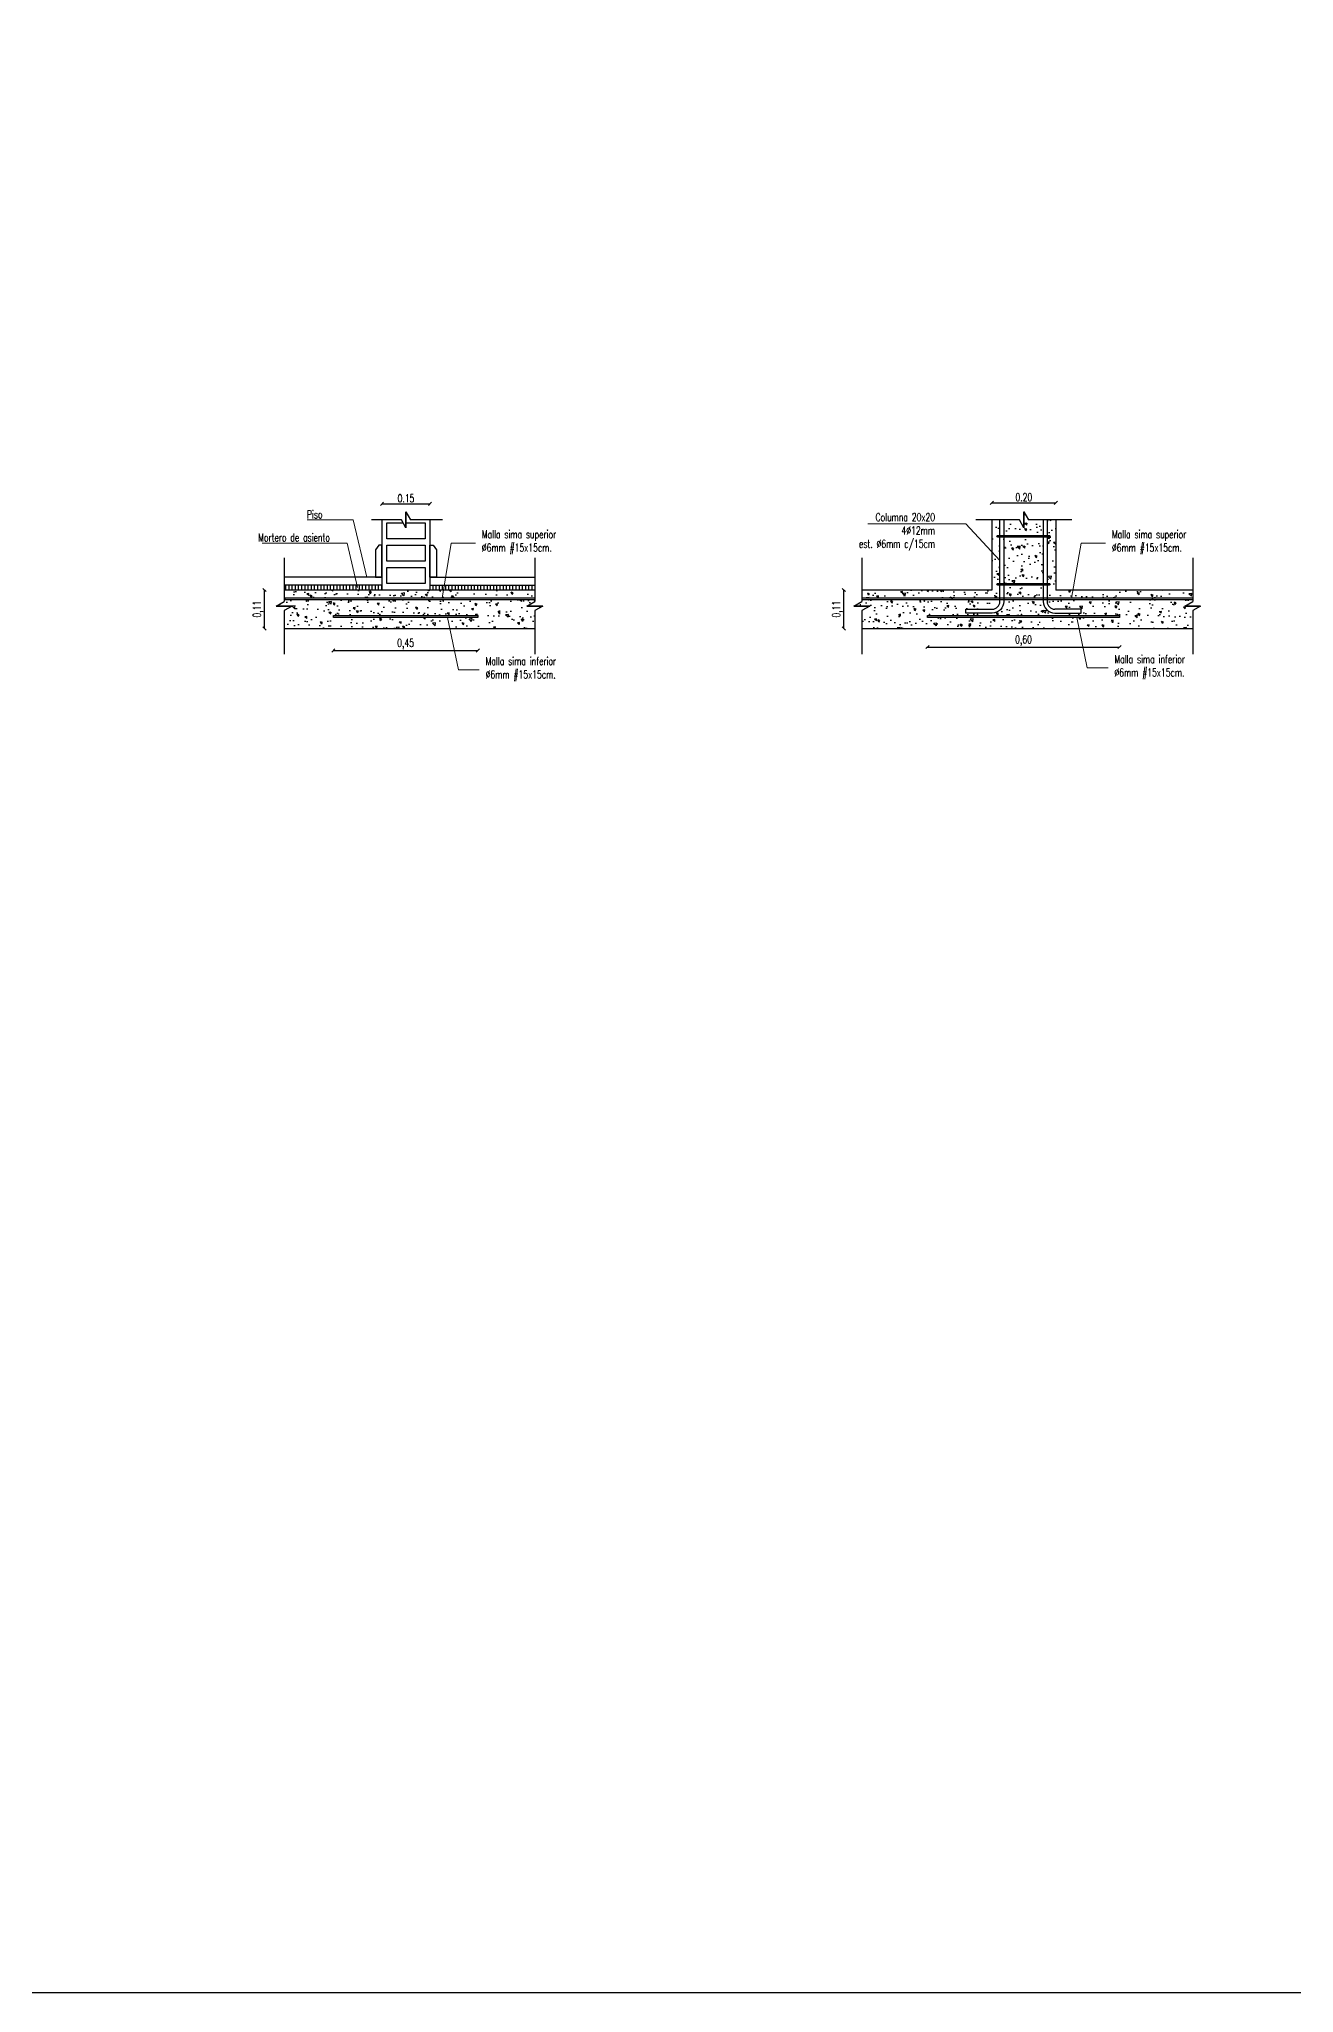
# Model space of a CAD drawing. Header units: millimetres. Extents: x 141 to 456, y -20 to 129.
# Drawn here: x 252.92 to 256.84, y 98.27 to 104.37 of the extents above; entities that cross this region are included whole.
import ezdxf
from ezdxf import colors
from ezdxf.entities.mleader import LeaderData, LeaderLine
from ezdxf.math import Vec2, Vec3

# ---------------------------------------------------------------- set-up
doc = ezdxf.new("R2010")
doc.units = ezdxf.units.MM
doc.header["$LTSCALE"] = 0.1
doc.header["$MEASUREMENT"] = 0
doc.header["$PDMODE"] = 3
doc.header["$PDSIZE"] = 0.1
doc.layers.get('DEFPOINTS').update_dxf_attribs({"color": 1})
doc.layers.add('00-COTAS', color=1, linetype='Continuous', lineweight=9)
doc.layers.add('referencias', color=1, linetype='Continuous', lineweight=5)
for name, color, linetype in [('00-muros-a', 2, 'Continuous'), ('armadura', 10, 'Continuous'), ('CORTE-3', 3, 'Continuous'), ('corte2', 2, 'Continuous'), ('corte5', 5, 'Continuous'), ('EJES', 6, 'Continuous'), ('LADRILLOS', 3, 'Continuous'), ('TRAMAS', 8, 'Continuous')]:
    doc.layers.add(name, color=color, linetype=linetype)
doc.styles.add('COTAS', font='ROMANS.shx', dxfattribs={"width": 0.7})
doc.dimstyles.new('COTA-20', dxfattribs={"dimscale": 1.75, "dimtxt": 0.015, "dimasz": 0.004, "dimexe": 0.08, "dimexo": 0.1, "dimgap": 0.005, "dimtad": 1, "dimzin": 0, "dimdsep": 46, "dimtxsty": 'COTAS', "dimblk": 'DOT', "dimcen": 0.1, "dimse1": 1, "dimse2": 1, "dimclrd": 256, "dimclre": 256, "dimclrt": 256, "dimadec": 0, "dimazin": 0, "dimtfac": 1, "dimtix": 1, "dimtmove": 2, "dimatfit": 3, "dimldrblk": 'DOT', "dimfxl": 0, "dimtolj": 1, "dimtzin": 0, "dimarcsym": 0})
pattern_1 = [(140, (23.751095, -35.324936), (0.006275213, 0.071726018), [0.0075, -0.0825]), (85, (23.751095, -35.32494), (-0.075219213, -0.013875133), [0.006, -0.066]), (190.451444, (23.75162, -35.31896), (-0.068943999, 0.057850885), [0.00637402, -0.070114211]), (136.1842, (23.731095, -35.32494), (0.016551928, 0.106724133), [0.01125, -0.12375]), (186.635635, (23.73247, -35.31604), (-0.09741186, 0.093466195), [0.009561034, -0.105171376]), (81.184164, (23.7311, -35.32494), (-0.09741186, 0.093466195), [0.009, -0.099]), (111, (23.736095, -35.314936), (0.040261889, 0.059690705), [0.0075, -0.0825]), (56, (23.736095, -35.31494), (-0.072515005, 0.024331533), [0.006, -0.066]), (161.451445, (23.73945, -35.30996), (-0.032253115, 0.084022238), [0.006374019, -0.070114211]), (127.5, (23.751095, -35.324936), (-0.0332893854, 0.0012159855), [0, -0.0652, 0, -0.067, 0, -0.06625]), (97.5, (23.751095, -35.324936), (-0.039441171, 0.0263069537), [0, -0.0382, 0, -0.0637, 0, -0.02525]), (57.5, (23.751095, -35.347236), (0.0022554872, 0.0533822436), [0, -0.025, 0, -0.078, 0, -0.1035]), (47.5, (23.751095, -35.357236), (-0.010010498, 0.058318617), [0, -0.0325, 0, -0.0518, 0, -0.0735])]
pattern_2 = [(140, (23.079936, -35.324936), (0.006275213, 0.071726018), [0.0075, -0.0825]), (85, (23.079936, -35.32494), (-0.075219213, -0.013875133), [0.006, -0.066]), (190.451444, (23.08046, -35.31896), (-0.068943999, 0.057850885), [0.00637402, -0.070114211]), (136.1842, (23.05994, -35.32494), (0.016551928, 0.106724133), [0.01125, -0.12375]), (186.635635, (23.06132, -35.31604), (-0.09741186, 0.093466195), [0.009561034, -0.105171376]), (81.184164, (23.05994, -35.32494), (-0.09741186, 0.093466195), [0.009, -0.099]), (111, (23.064936, -35.314936), (0.040261889, 0.059690705), [0.0075, -0.0825]), (56, (23.064936, -35.31494), (-0.072515005, 0.024331533), [0.006, -0.066]), (161.451445, (23.06829, -35.30996), (-0.032253115, 0.084022238), [0.006374019, -0.070114211]), (127.5, (23.079936, -35.324936), (-0.0332893854, 0.0012159855), [0, -0.0652, 0, -0.067, 0, -0.06625]), (97.5, (23.079936, -35.324936), (-0.039441171, 0.0263069537), [0, -0.0382, 0, -0.0637, 0, -0.02525]), (57.5, (23.079936, -35.347236), (0.0022554872, 0.0533822436), [0, -0.025, 0, -0.078, 0, -0.1035]), (47.5, (23.079936, -35.357236), (-0.010010498, 0.058318617), [0, -0.0325, 0, -0.0518, 0, -0.0735])]

# ---------------------------------------------------------------- blocks, each defined once
blk = doc.blocks.new('_Oblique')
at = {"color": 0, "linetype": 'ByBlock', "lineweight": -2}
blk.add_line((-0.5, -0.5), (0.5, 0.5), dxfattribs=at)
blk = doc.blocks.new('*D204')
at = {"layer": '00-COTAS', "lineweight": -2, "transparency": 16777216}
blk.add_line((253.8384, 102.4641), (254.2902, 102.4641), dxfattribs=at)
at = {"layer": 'DEFPOINTS', "color": 0, "transparency": 16777216}
for p in [(253.8384, 102.5829), (254.2902, 102.5829), (254.2902, 102.4641)]:
    blk.add_point(p, dxfattribs=at)
at = {"layer": '00-COTAS', "lineweight": -2, "transparency": 16777216, "xscale": 0.01, "yscale": 0.01, "zscale": 0.01, "rotation": 180}
blk.add_blockref('_Oblique', (253.8384, 102.4641), dxfattribs=at)
at = {"layer": '00-COTAS', "lineweight": -2, "transparency": 16777216, "xscale": 0.01, "yscale": 0.01, "zscale": 0.01}
blk.add_blockref('_Oblique', (254.2902, 102.4641), dxfattribs=at)
at = {"layer": '00-COTAS', "transparency": 16777216, "insert": (254.0643, 102.484), "char_height": 0.025, "attachment_point": 5, "style": 'COTAS'}
blk.add_mtext('\\A1;0,45', dxfattribs=at)
blk = doc.blocks.new('_Dot')
at = {"color": 0, "linetype": 'ByBlock', "lineweight": -2}
blk.add_line((-0.5, 0), (-1, 0), dxfattribs=at)
at = {"color": 0, "linetype": 'ByBlock', "const_width": 0.5}
blk.add_lwpolyline([(-0.25, 0, 1), (0.25, 0, 1)], format="xyb", close=True, dxfattribs=at)
blk = doc.blocks.new('*D244')
at = {"layer": '00-COTAS', "lineweight": -2, "transparency": 16777216}
blk.add_line((255.6958, 102.4747), (256.2958, 102.4747), dxfattribs=at)
at = {"layer": 'DEFPOINTS', "color": 0, "transparency": 16777216}
for p in [(255.6958, 102.5829), (256.2958, 102.5829), (256.2958, 102.4747)]:
    blk.add_point(p, dxfattribs=at)
at = {"layer": '00-COTAS', "lineweight": -2, "transparency": 16777216, "xscale": 0.01, "yscale": 0.01, "zscale": 0.01, "rotation": 180}
blk.add_blockref('_Oblique', (255.6958, 102.4747), dxfattribs=at)
at = {"layer": '00-COTAS', "lineweight": -2, "transparency": 16777216, "xscale": 0.01, "yscale": 0.01, "zscale": 0.01}
blk.add_blockref('_Oblique', (256.2958, 102.4747), dxfattribs=at)
at = {"layer": '00-COTAS', "transparency": 16777216, "insert": (255.9958, 102.4946), "char_height": 0.025, "attachment_point": 5, "style": 'COTAS'}
blk.add_mtext('\\A1;0,60', dxfattribs=at)
blk = doc.blocks.new('*D245')
at = {"layer": '00-COTAS', "lineweight": -2, "transparency": 16777216}
blk.add_line((253.6234, 102.5329), (253.6234, 102.6529), dxfattribs=at)
at = {"layer": 'DEFPOINTS', "color": 0, "transparency": 16777216}
for p in [(253.6234, 102.6529), (253.6904, 102.6529), (253.6904, 102.5329)]:
    blk.add_point(p, dxfattribs=at)
at = {"layer": '00-COTAS', "lineweight": -2, "transparency": 16777216, "xscale": 0.01, "yscale": 0.01, "zscale": 0.01}
for p, rotation in [((253.6234, 102.6529), 90), ((253.6234, 102.5329), 270)]:
    blk.add_blockref('_Oblique', p, dxfattribs=dict(at, rotation=rotation))
at = {"layer": '00-COTAS', "transparency": 16777216, "insert": (253.6035, 102.5929), "char_height": 0.025, "attachment_point": 5, "rotation": 90, "style": 'COTAS'}
blk.add_mtext('\\A1;0,11', dxfattribs=at)
blk = doc.blocks.new('*D246')
at = {"layer": '00-COTAS', "lineweight": -2, "transparency": 16777216}
blk.add_line((255.4341, 102.5329), (255.4341, 102.6529), dxfattribs=at)
at = {"layer": 'DEFPOINTS', "color": 0, "transparency": 16777216}
for p in [(255.4341, 102.6529), (255.5011, 102.6529), (255.5011, 102.5329)]:
    blk.add_point(p, dxfattribs=at)
at = {"layer": '00-COTAS', "lineweight": -2, "transparency": 16777216, "xscale": 0.01, "yscale": 0.01, "zscale": 0.01}
for p, rotation in [((255.4341, 102.6529), 90), ((255.4341, 102.5329), 270)]:
    blk.add_blockref('_Oblique', p, dxfattribs=dict(at, rotation=rotation))
at = {"layer": '00-COTAS', "transparency": 16777216, "insert": (255.4142, 102.5929), "char_height": 0.025, "attachment_point": 5, "rotation": 90, "style": 'COTAS'}
blk.add_mtext('\\A1;0,11', dxfattribs=at)
blk = doc.blocks.new('*D248')
at = {"layer": '00-COTAS', "lineweight": -2, "transparency": 16777216}
blk.add_line((253.9905, 102.9219), (254.1405, 102.9219), dxfattribs=at)
at = {"layer": 'DEFPOINTS', "color": 0, "transparency": 16777216}
for p in [(254.1405, 102.9219), (253.9905, 102.8726), (254.1405, 102.8726)]:
    blk.add_point(p, dxfattribs=at)
at = {"layer": '00-COTAS', "lineweight": -2, "transparency": 16777216, "xscale": 0.01, "yscale": 0.01, "zscale": 0.01, "rotation": 180}
blk.add_blockref('_Oblique', (253.9905, 102.9219), dxfattribs=at)
at = {"layer": '00-COTAS', "lineweight": -2, "transparency": 16777216, "xscale": 0.01, "yscale": 0.01, "zscale": 0.01}
blk.add_blockref('_Oblique', (254.1405, 102.9219), dxfattribs=at)
at = {"layer": '00-COTAS', "transparency": 16777216, "insert": (254.0655, 102.9394), "char_height": 0.025, "attachment_point": 5, "style": 'COTAS'}
blk.add_mtext('\\A1;0.15', dxfattribs=at)
blk = doc.blocks.new('*D249')
at = {"layer": '00-COTAS', "lineweight": -2, "transparency": 16777216}
blk.add_line((255.8969, 102.9253), (256.0969, 102.9253), dxfattribs=at)
at = {"layer": 'DEFPOINTS', "color": 0, "transparency": 16777216}
for p in [(256.0969, 102.9253), (255.8969, 102.8726), (256.0969, 102.8726)]:
    blk.add_point(p, dxfattribs=at)
at = {"layer": '00-COTAS', "lineweight": -2, "transparency": 16777216, "xscale": 0.01, "yscale": 0.01, "zscale": 0.01, "rotation": 180}
blk.add_blockref('_Oblique', (255.8969, 102.9253), dxfattribs=at)
at = {"layer": '00-COTAS', "lineweight": -2, "transparency": 16777216, "xscale": 0.01, "yscale": 0.01, "zscale": 0.01}
blk.add_blockref('_Oblique', (256.0969, 102.9253), dxfattribs=at)
at = {"layer": '00-COTAS', "transparency": 16777216, "insert": (255.9969, 102.9428), "char_height": 0.025, "attachment_point": 5, "style": 'COTAS'}
blk.add_mtext('\\A1;0.20', dxfattribs=at)
blk = doc.blocks.new('_None')

msp = doc.modelspace()

# ---------------------------------------------------------------- hatches: boundary and pattern name
at = {"layer": 'armadura'}
for points in [[(253.7512, 102.6186, 1), (253.7572, 102.6186, 1)], [(253.8906, 102.6187, 1), (253.8966, 102.6187, 1)], [(254.0289, 102.6188, 1), (254.0349, 102.6188, 1)], [(254.1789, 102.6188, 1), (254.1849, 102.6188, 1)], [(254.3289, 102.6188, 1), (254.3349, 102.6188, 1)], [(255.6827, 102.6186, 1), (255.6887, 102.6186, 1)], [(255.8221, 102.6187, 1), (255.8281, 102.6187, 1)], [(255.9603, 102.6188, 1), (255.9663, 102.6188, 1)], [(256.1103, 102.6188, 1), (256.1163, 102.6188, 1)], [(256.2603, 102.6188, 1), (256.2663, 102.6188, 1)], [(253.8429, 102.5761, 1), (253.8489, 102.5761, 1)], [(253.9805, 102.5761, 1), (253.9865, 102.5761, 1)], [(254.1307, 102.5761, 1), (254.1367, 102.5761, 1)], [(254.2807, 102.5761, 1), (254.2867, 102.5761, 1)], [(255.6989, 102.5761, 1), (255.7049, 102.5761, 1)], [(255.8489, 102.5761, 1), (255.8549, 102.5761, 1)], [(255.9865, 102.5761, 1), (255.9925, 102.5761, 1)], [(256.1367, 102.5761, 1), (256.1427, 102.5761, 1)], [(256.2867, 102.5761, 1), (256.2927, 102.5761, 1)]]:
    msp.add_hatch(color=256, dxfattribs=at).paths.add_polyline_path(points)
at = {"layer": 'corte2'}
h = msp.add_hatch(dxfattribs=at)
h.set_pattern_fill('_USER', color=256, scale=0.01, angle=90, style=0, pattern_type=0)
h.set_pattern_definition([(90, (23.079936, -35.324936), (-0.01, 6e-19), [])])
h.paths.add_polyline_path([(253.9416, 102.6679), (253.6843, 102.6679), (253.6843, 102.6529), (253.9461, 102.6529)])
h.paths.add_polyline_path([(253.9905, 102.6679), (253.9416, 102.6679), (253.9461, 102.6529), (253.9905, 102.6529)])
h.paths.add_polyline_path([(254.468, 102.6679), (254.1405, 102.6679), (254.1405, 102.6529), (254.468, 102.6529)])
at = {"layer": 'TRAMAS'}
h = msp.add_hatch(dxfattribs=at)
h.set_pattern_fill('AR-CONC', color=256, scale=0.01, angle=90, style=0)
h.set_pattern_definition(pattern_1)
h.paths.add_polyline_path([(256.0576, 102.8726), (256.011, 102.8726), (255.9969, 102.8976), (255.9969, 102.8476), (255.9828, 102.8726), (255.9339, 102.8726), (255.9339, 102.8237), (256.0576, 102.8237)])
h.paths.add_polyline_path([(256.0576, 102.8177), (255.9339, 102.8177), (255.9339, 102.6737), (256.0576, 102.6737)])
h.paths.add_polyline_path([(256.0576, 102.6677), (255.9339, 102.6677), (255.9339, 102.6529), (256.0576, 102.6529)])
h.paths.add_polyline_path([(256.0969, 102.8726), (256.0696, 102.8726), (256.0696, 102.8237), (256.0761, 102.8237, -1), (256.0761, 102.8177), (256.0696, 102.8177), (256.0696, 102.6737), (256.0761, 102.6737, -1), (256.0761, 102.6677), (256.0696, 102.6677), (256.0696, 102.6529), (256.0969, 102.6529)])
h.paths.add_polyline_path([(255.9219, 102.8177), (255.9153, 102.8177, -1), (255.9153, 102.8237), (255.9219, 102.8237), (255.9219, 102.8726), (255.8969, 102.8726), (255.8969, 102.6529), (255.9219, 102.6529), (255.9219, 102.6677), (255.9153, 102.6677, -1), (255.9153, 102.6737), (255.9219, 102.6737)])
h = msp.add_hatch(dxfattribs=at)
h.set_pattern_fill('AR-CONC', color=256, scale=0.01, angle=90, style=0)
h.set_pattern_definition(pattern_2)
h.paths.add_polyline_path([(254.468, 102.5888), (254.493, 102.6029), (254.443, 102.6029), (254.468, 102.6169), (254.468, 102.6219), (253.6843, 102.6219), (253.6843, 102.6169), (253.6593, 102.6029), (253.7093, 102.6029), (253.6843, 102.5888), (253.6843, 102.5329), (254.468, 102.5329)])
h.paths.add_polyline_path([(253.8384, 102.5729), (254.2902, 102.5729), (254.2902, 102.5669), (253.8384, 102.5669)], flags=16)
h = msp.add_hatch(dxfattribs=at)
h.set_pattern_fill('AR-CONC', color=256, scale=0.01, angle=90, style=0)
h.set_pattern_definition(pattern_2)
h.paths.add_polyline_path([(254.468, 102.6529), (253.6843, 102.6529), (253.6843, 102.6279), (254.468, 102.6279)])
h = msp.add_hatch(dxfattribs=at)
h.set_pattern_fill('AR-CONC', color=256, scale=0.01, angle=90, style=0)
h.set_pattern_definition(pattern_1)
h.paths.add_polyline_path([(256.0576, 102.6168), (256.0576, 102.6219), (255.9339, 102.6219), (255.9339, 102.6168, -0.414214), (255.8979, 102.5808), (255.8155, 102.5808), (255.8155, 102.5928), (255.8979, 102.5928, 0.414214), (255.9219, 102.6168), (255.9219, 102.6219), (255.4908, 102.6219), (255.4908, 102.6169), (255.4658, 102.6029), (255.5158, 102.6029), (255.4908, 102.5888), (255.4908, 102.5329), (256.5245, 102.5329), (256.5245, 102.5888), (256.5495, 102.6029), (256.4995, 102.6029), (256.5245, 102.6169), (256.5245, 102.6219), (256.0696, 102.6219), (256.0696, 102.6168, 0.414214), (256.0936, 102.5928), (256.176, 102.5928), (256.176, 102.5808), (256.0936, 102.5808, -0.414214)])
h.paths.add_polyline_path([(256.2958, 102.5729), (256.2958, 102.5669), (255.6958, 102.5669), (255.6958, 102.5729)], flags=16)
h = msp.add_hatch(dxfattribs=at)
h.set_pattern_fill('AR-CONC', color=256, scale=0.01, angle=90, style=0)
h.set_pattern_definition(pattern_1)
h.paths.add_polyline_path([(255.9219, 102.6529), (255.4908, 102.6529), (255.4908, 102.6279), (255.9219, 102.6279)])
h = msp.add_hatch(dxfattribs=at)
h.set_pattern_fill('AR-CONC', color=256, scale=0.01, angle=90, style=0)
h.set_pattern_definition(pattern_1)
h.paths.add_polyline_path([(256.0576, 102.6529), (255.9339, 102.6529), (255.9339, 102.6279), (256.0576, 102.6279)])
h = msp.add_hatch(dxfattribs=at)
h.set_pattern_fill('AR-CONC', color=256, scale=0.01, angle=90, style=0)
h.set_pattern_definition(pattern_1)
h.paths.add_polyline_path([(256.5245, 102.6529), (256.0696, 102.6529), (256.0696, 102.6279), (256.5245, 102.6279)])

# ---------------------------------------------------------------- linework, layer by layer
for p, q in [((254.0514, 102.8726), (253.9573, 102.8726)), ((254.0655, 102.8476), (254.0514, 102.8726)), ((254.0655, 102.8976), (254.0655, 102.8476)), ((254.0655, 102.8476), (254.0655, 102.8976)), ((254.0655, 102.8976), (254.0795, 102.8726)), ((254.1793, 102.8726), (254.0795, 102.8726)), ((255.9828, 102.8726), (255.8469, 102.8726)), ((255.9969, 102.8476), (255.9828, 102.8726)), ((255.9969, 102.8976), (255.9969, 102.8476)), ((255.9969, 102.8476), (255.9969, 102.8976)), ((255.9969, 102.8976), (256.011, 102.8726)), ((256.1469, 102.8726), (256.011, 102.8726)), ((253.6843, 102.7529), (253.6843, 102.6169)), ((254.468, 102.7529), (254.468, 102.6169)), ((255.4908, 102.7529), (255.4908, 102.6169)), ((256.5245, 102.7529), (256.5245, 102.6169)), ((253.6593, 102.6029), (253.6843, 102.6169)), ((254.443, 102.6029), (254.468, 102.6169)), ((255.4658, 102.6029), (255.4908, 102.6169)), ((256.4995, 102.6029), (256.5245, 102.6169)), ((253.6593, 102.6029), (253.7093, 102.6029)), ((253.7093, 102.6029), (253.6593, 102.6029)), ((253.7093, 102.6029), (253.6843, 102.5888)), ((253.6843, 102.5888), (253.6843, 102.4529)), ((254.443, 102.6029), (254.493, 102.6029)), ((254.493, 102.6029), (254.443, 102.6029)), ((254.493, 102.6029), (254.468, 102.5888)), ((254.468, 102.5888), (254.468, 102.4529)), ((255.4658, 102.6029), (255.5158, 102.6029)), ((255.5158, 102.6029), (255.4658, 102.6029)), ((255.5158, 102.6029), (255.4908, 102.5888)), ((255.4908, 102.5888), (255.4908, 102.4529)), ((256.4995, 102.6029), (256.5495, 102.6029)), ((256.5495, 102.6029), (256.4995, 102.6029)), ((256.5495, 102.6029), (256.5245, 102.5888)), ((256.5245, 102.5888), (256.5245, 102.4529))]:
    msp.add_line(p, q)
at = {"layer": '00-muros-a'}
for p, q in [((253.9905, 102.8726), (253.9905, 102.6529)), ((254.1405, 102.8726), (254.1405, 102.6529)), ((255.8969, 102.8726), (255.8969, 102.6529)), ((256.0969, 102.8726), (256.0969, 102.6529)), ((254.468, 102.6529), (253.6843, 102.6529)), ((255.8969, 102.6529), (255.4908, 102.6529)), ((256.5245, 102.6529), (256.0969, 102.6529)), ((253.6843, 102.5329), (254.468, 102.5329)), ((255.4908, 102.5329), (256.5245, 102.5329))]:
    msp.add_line(p, q, dxfattribs=at)
at = {"layer": 'armadura'}
for p, q in [((254.468, 102.6279), (253.6843, 102.6279)), ((254.468, 102.6219), (253.6843, 102.6219)), ((256.5245, 102.6279), (255.4908, 102.6279)), ((256.5245, 102.6219), (255.4908, 102.6219))]:
    msp.add_line(p, q, dxfattribs=at)
for points in [[(255.9339, 102.8726), (255.9339, 102.6168, -0.414214), (255.8979, 102.5808), (255.8155, 102.5808), (255.8155, 102.5928), (255.8979, 102.5928, 0.414214), (255.9219, 102.6168), (255.9219, 102.8726)], [(256.0576, 102.8726), (256.0576, 102.6168, 0.414214), (256.0936, 102.5808), (256.176, 102.5808), (256.176, 102.5928), (256.0936, 102.5928)], [(256.0696, 102.8726), (256.0696, 102.6168, 0.414214), (256.0936, 102.5928)]]:
    msp.add_lwpolyline(points, format="xyb", dxfattribs=at)
for points in [[(255.9153, 102.8237), (256.0761, 102.8237, -1), (256.0761, 102.8177), (255.9153, 102.8177, -1)], [(255.9153, 102.6737), (256.0761, 102.6737, -1), (256.0761, 102.6677), (255.9153, 102.6677, -1)]]:
    msp.add_lwpolyline(points, format="xyb", close=True, dxfattribs=at)
for points in [[(254.2902, 102.5669), (253.8384, 102.5669), (253.8384, 102.5729), (254.2902, 102.5729)], [(256.2958, 102.5669), (255.6958, 102.5669), (255.6958, 102.5729), (256.2958, 102.5729)]]:
    msp.add_lwpolyline(points, close=True, dxfattribs=at)
at = {"layer": 'CORTE-3'}
for p, q in [((253.9905, 102.6679), (253.6843, 102.6679)), ((254.1405, 102.6679), (254.468, 102.6679))]:
    msp.add_line(p, q, dxfattribs=at)
at = {"layer": 'corte5'}
for p, q in [((253.9905, 102.6929), (253.6843, 102.6929)), ((254.1405, 102.6929), (254.468, 102.6929))]:
    msp.add_line(p, q, dxfattribs=at)
for points in [[(253.9705, 102.6929), (253.9905, 102.6929), (253.9905, 102.7929), (253.9807, 102.7929), (253.9705, 102.7779)], [(254.1605, 102.6929), (254.1405, 102.6929), (254.1405, 102.7929), (254.1503, 102.7929), (254.1605, 102.7779)]]:
    msp.add_lwpolyline(points, close=True, dxfattribs=at)
at = {"layer": 'EJES'}
msp.add_lwpolyline([(236.3062, 128.7266), (270.4396, 128.7266), (270.4396, 98.2703), (236.3062, 98.2703)], close=True, dxfattribs=at)
at = {"layer": 'LADRILLOS'}
msp.add_lwpolyline([(254.0655, 102.8629), (254.1255, 102.8629), (254.1255, 102.8129), (254.0055, 102.8129), (254.0055, 102.8629), (254.0569, 102.8629)], dxfattribs=at)
for points in [[(254.0055, 102.7929), (254.1255, 102.7929), (254.1255, 102.7429), (254.0055, 102.7429)], [(254.0055, 102.7229), (254.1255, 102.7229), (254.1255, 102.6729), (254.0055, 102.6729)]]:
    msp.add_lwpolyline(points, close=True, dxfattribs=at)

# ---------------------------------------------------------------- dimensions: what is measured, and where the dimension line sits
at = {"layer": '00-COTAS'}
for base, p1, p2, picture, middle in [((254.1405, 102.9219), (253.9905, 102.8726), (254.1405, 102.8726), '*D248', (254.0655, 102.9394)), ((256.0969, 102.9253), (255.8969, 102.8726), (256.0969, 102.8726), '*D249', (255.9969, 102.9428))]:
    dim = msp.add_linear_dim(base=base, p1=p1, p2=p2, dimstyle='COTA-20', override={"dimscale": 1, "dimtxt": 0.025, "dimasz": 0.01, "dimblk1": 'Oblique', "dimblk2": 'Oblique', "dimsah": 1}, dxfattribs=at)
    dim.commit()
    dim.dimension.update_dxf_attribs({"geometry": picture, "text_midpoint": middle})
for base, p1, p2, picture, middle in [((253.6234, 102.6529), (253.6904, 102.5329), (253.6904, 102.6529), '*D245', (253.6035, 102.5929)), ((255.4341, 102.6529), (255.5011, 102.5329), (255.5011, 102.6529), '*D246', (255.4142, 102.5929))]:
    dim = msp.add_linear_dim(base=base, p1=p1, p2=p2, angle=90, text='0,11', dimstyle='COTA-20', override={"dimscale": 1, "dimtxt": 0.025, "dimasz": 0.01, "dimblk1": 'Oblique', "dimblk2": 'Oblique', "dimsah": 1}, dxfattribs=at)
    dim.commit()
    dim.dimension.update_dxf_attribs({"geometry": picture, "text_midpoint": middle})
for base, p1, p2, text, picture, middle in [((254.2902, 102.4641), (253.8384, 102.5829), (254.2902, 102.5829), '0,45', '*D204', (254.0643, 102.484)), ((256.2958, 102.4747), (255.6958, 102.5829), (256.2958, 102.5829), '0,60', '*D244', (255.9958, 102.4946))]:
    dim = msp.add_linear_dim(base=base, p1=p1, p2=p2, text=text, dimstyle='COTA-20', override={"dimscale": 1, "dimtxt": 0.025, "dimasz": 0.01, "dimblk1": 'Oblique', "dimblk2": 'Oblique', "dimsah": 1}, dxfattribs=at)
    dim.commit()
    dim.dimension.update_dxf_attribs({"geometry": picture, "text_midpoint": middle})

# ---------------------------------------------------------------- leaders
at = {"layer": 'referencias'}
ml = msp.add_multileader_mtext('Standard', dxfattribs=at)
ml.set_content('{\\C256;Piso}', color=2, style='COTAS')
ml.set_leader_properties(color=256, linetype='ByLayer', lineweight=-1)
ml.set_arrow_properties(name='NONE')
ml.build(insert=Vec2(0, 0))
ml.multileader.update_dxf_attribs({"text_left_attachment_type": 2, "text_right_attachment_type": 6, "dogleg_length": 0.01, "arrow_head_size": 0.01})
ctx = ml.context
ctx.base_point, ctx.char_height, ctx.arrow_head_size, ctx.landing_gap_size, ctx.plane_origin = Vec3(253.7363, 102.8892), 0.025, 0.01, 0.02, Vec3(253.4861, 102.682)
ctx.left_attachment, ctx.right_attachment, ctx.text_align_type = 2, 6, 2
notes = []
notes.append((ctx, [(0, (1, 1, 0), (253.9003, 102.8717), (-1, 0), 0.0757, [(0, [(253.9431, 102.6929)], 0, [])])]))
ctx.mtext.insert, ctx.mtext.alignment, ctx.mtext.flow_direction = Vec3(253.8046, 102.9017), 3, 5
ml = msp.add_multileader_mtext('Standard', dxfattribs=at)
ml.set_content('{\\C256;Columna 20x20\\P4%%C12mm\\Pest. %%C6mm c/15cm}', color=2, style='COTAS')
ml.set_leader_properties(color=256, linetype='ByLayer', lineweight=-1)
ml.set_arrow_properties(name='NONE')
ml.build(insert=Vec2(0, 0))
ml.multileader.update_dxf_attribs({"text_left_attachment_type": 2, "text_right_attachment_type": 6, "dogleg_length": 0.01, "arrow_head_size": 0.01})
ctx = ml.context
ctx.base_point, ctx.char_height, ctx.arrow_head_size, ctx.landing_gap_size, ctx.plane_origin = Vec3(255.4335, 102.8323), 0.025, 0.01, 0.02, Vec3(255.3844, 102.5583)
ctx.left_attachment, ctx.right_attachment, ctx.text_align_type = 2, 6, 2
notes.append((ctx, [(0, (1, 1, 0), (255.8151, 102.8597), (-1, 0), 0.0757, [(0, [(255.9219, 102.7447)], 0, [])])]))
ctx.mtext.insert, ctx.mtext.alignment, ctx.mtext.flow_direction = Vec3(255.7193, 102.893), 3, 5
ml = msp.add_multileader_mtext('Standard', dxfattribs=at)
ml.set_content('{\\C256;Mortero de asiento}', color=2, style='COTAS')
ml.set_leader_properties(color=256, linetype='ByLayer', lineweight=-1)
ml.set_arrow_properties(name='NONE')
ml.build(insert=Vec2(0, 0))
ml.multileader.update_dxf_attribs({"text_left_attachment_type": 2, "text_right_attachment_type": 6, "dogleg_length": 0.01, "arrow_head_size": 0.01})
ctx = ml.context
ctx.base_point, ctx.char_height, ctx.arrow_head_size, ctx.landing_gap_size, ctx.plane_origin = Vec3(253.5562, 102.8171), 0.025, 0.01, 0.02, Vec3(253.4861, 102.5583)
ctx.left_attachment, ctx.right_attachment, ctx.text_align_type = 2, 6, 2
notes.append((ctx, [(0, (1, 1, 0), (253.8813, 102.7996), (-1, 0), 0.0335, [(0, [(253.9144, 102.6604)], 0, [])])]))
ctx.mtext.insert, ctx.mtext.alignment, ctx.mtext.flow_direction = Vec3(253.8278, 102.8296), 3, 5
ml = msp.add_multileader_mtext('Standard', dxfattribs=at)
ml.set_content('{\\C256;Malla sima superior\\P%%C6mm #15x15cm.}', color=2, style='COTAS')
ml.set_leader_properties(color=256, linetype='ByLayer', lineweight=-1)
ml.set_arrow_properties(name='NONE')
ml.build(insert=Vec2(0, 0))
ml.multileader.update_dxf_attribs({"text_left_attachment_type": 2, "text_right_attachment_type": 6, "dogleg_length": 0.01, "arrow_head_size": 0.01})
ctx = ml.context
ctx.base_point, ctx.char_height, ctx.arrow_head_size, ctx.landing_gap_size, ctx.plane_origin = Vec3(254.2825, 102.7996), 0.025, 0.01, 0.02, Vec3(254.6401, 102.5583)
ctx.left_attachment, ctx.right_attachment = 2, 6
notes.append((ctx, [(0, (1, 1, 0), (254.2068, 102.7996), (1, 0), 0.0757, [(0, [(254.1791, 102.6279)], 0, [])])]))
ctx.mtext.insert, ctx.mtext.flow_direction = Vec3(254.3025, 102.8394), 5
ml = msp.add_multileader_mtext('Standard', dxfattribs=at)
ml.set_content('{\\C256;Malla sima superior\\P%%C6mm #15x15cm.}', color=2, style='COTAS')
ml.set_leader_properties(color=256, linetype='ByLayer', lineweight=-1)
ml.set_arrow_properties(name='NONE')
ml.build(insert=Vec2(0, 0))
ml.multileader.update_dxf_attribs({"text_left_attachment_type": 2, "text_right_attachment_type": 6, "dogleg_length": 0.01, "arrow_head_size": 0.01})
ctx = ml.context
ctx.base_point, ctx.char_height, ctx.arrow_head_size, ctx.landing_gap_size, ctx.plane_origin = Vec3(256.252, 102.7996), 0.025, 0.01, 0.02, Vec3(256.607, 102.5583)
ctx.left_attachment, ctx.right_attachment = 2, 6
notes.append((ctx, [(0, (1, 1, 0), (256.1763, 102.7996), (1, 0), 0.0757, [(0, [(256.146, 102.6279)], 0, [])])]))
ctx.mtext.insert, ctx.mtext.flow_direction = Vec3(256.272, 102.8394), 5
ml = msp.add_multileader_mtext('Standard', dxfattribs=at)
ml.set_content('{\\C256;Malla sima inferior\\P%%C6mm #15x15cm.}', color=2, style='COTAS')
ml.set_leader_properties(color=256, linetype='ByLayer', lineweight=-1)
ml.set_arrow_properties(name='NONE')
ml.build(insert=Vec2(0, 0))
ml.multileader.update_dxf_attribs({"text_left_attachment_type": 2, "text_right_attachment_type": 6, "dogleg_length": 0.01, "arrow_head_size": 0.01})
ctx = ml.context
ctx.base_point, ctx.char_height, ctx.arrow_head_size, ctx.landing_gap_size, ctx.plane_origin = Vec3(254.2944, 102.4037), 0.025, 0.01, 0.02, Vec3(254.6401, 102.5829)
ctx.left_attachment, ctx.right_attachment = 2, 6
notes.append((ctx, [(0, (1, 1, 0), (254.2292, 102.4037), (1, 0), 0.0653, [(0, [(254.1953, 102.5669)], 0, [])])]))
ctx.mtext.insert, ctx.mtext.flow_direction = Vec3(254.3144, 102.4435), 5
ml = msp.add_multileader_mtext('Standard', dxfattribs=at)
ml.set_content('{\\C256;Malla sima inferior\\P%%C6mm #15x15cm.}', color=2, style='COTAS')
ml.set_leader_properties(color=256, linetype='ByLayer', lineweight=-1)
ml.set_arrow_properties(name='NONE')
ml.build(insert=Vec2(0, 0))
ml.multileader.update_dxf_attribs({"text_left_attachment_type": 2, "text_right_attachment_type": 6, "dogleg_length": 0.01, "arrow_head_size": 0.01})
ctx = ml.context
ctx.base_point, ctx.char_height, ctx.arrow_head_size, ctx.landing_gap_size, ctx.plane_origin = Vec3(256.26, 102.4095), 0.025, 0.01, 0.02, Vec3(256.607, 102.5829)
ctx.left_attachment, ctx.right_attachment = 2, 6
notes.append((ctx, [(0, (1, 1, 0), (256.1947, 102.4095), (1, 0), 0.0653, [(0, [(256.1622, 102.5669)], 0, [])])]))
ctx.mtext.insert, ctx.mtext.flow_direction = Vec3(256.28, 102.4494), 5
for ctx, leaders in notes:
    for number, flags, end, landing, length, lines in leaders:
        leader = LeaderData()
        leader.index, (leader.has_last_leader_line, leader.has_dogleg_vector, leader.attachment_direction) = number, flags
        leader.last_leader_point, leader.dogleg_vector, leader.dogleg_length = Vec3(end), Vec3(landing), length
        for number, points, colour, breaks in lines:
            line = LeaderLine()
            line.index, line.vertices, line.color, line.breaks = number, Vec3.list(points), colors.encode_raw_color(colour), breaks
            leader.lines.append(line)
        ctx.leaders.append(leader)

doc.saveas('drawing.dxf')
